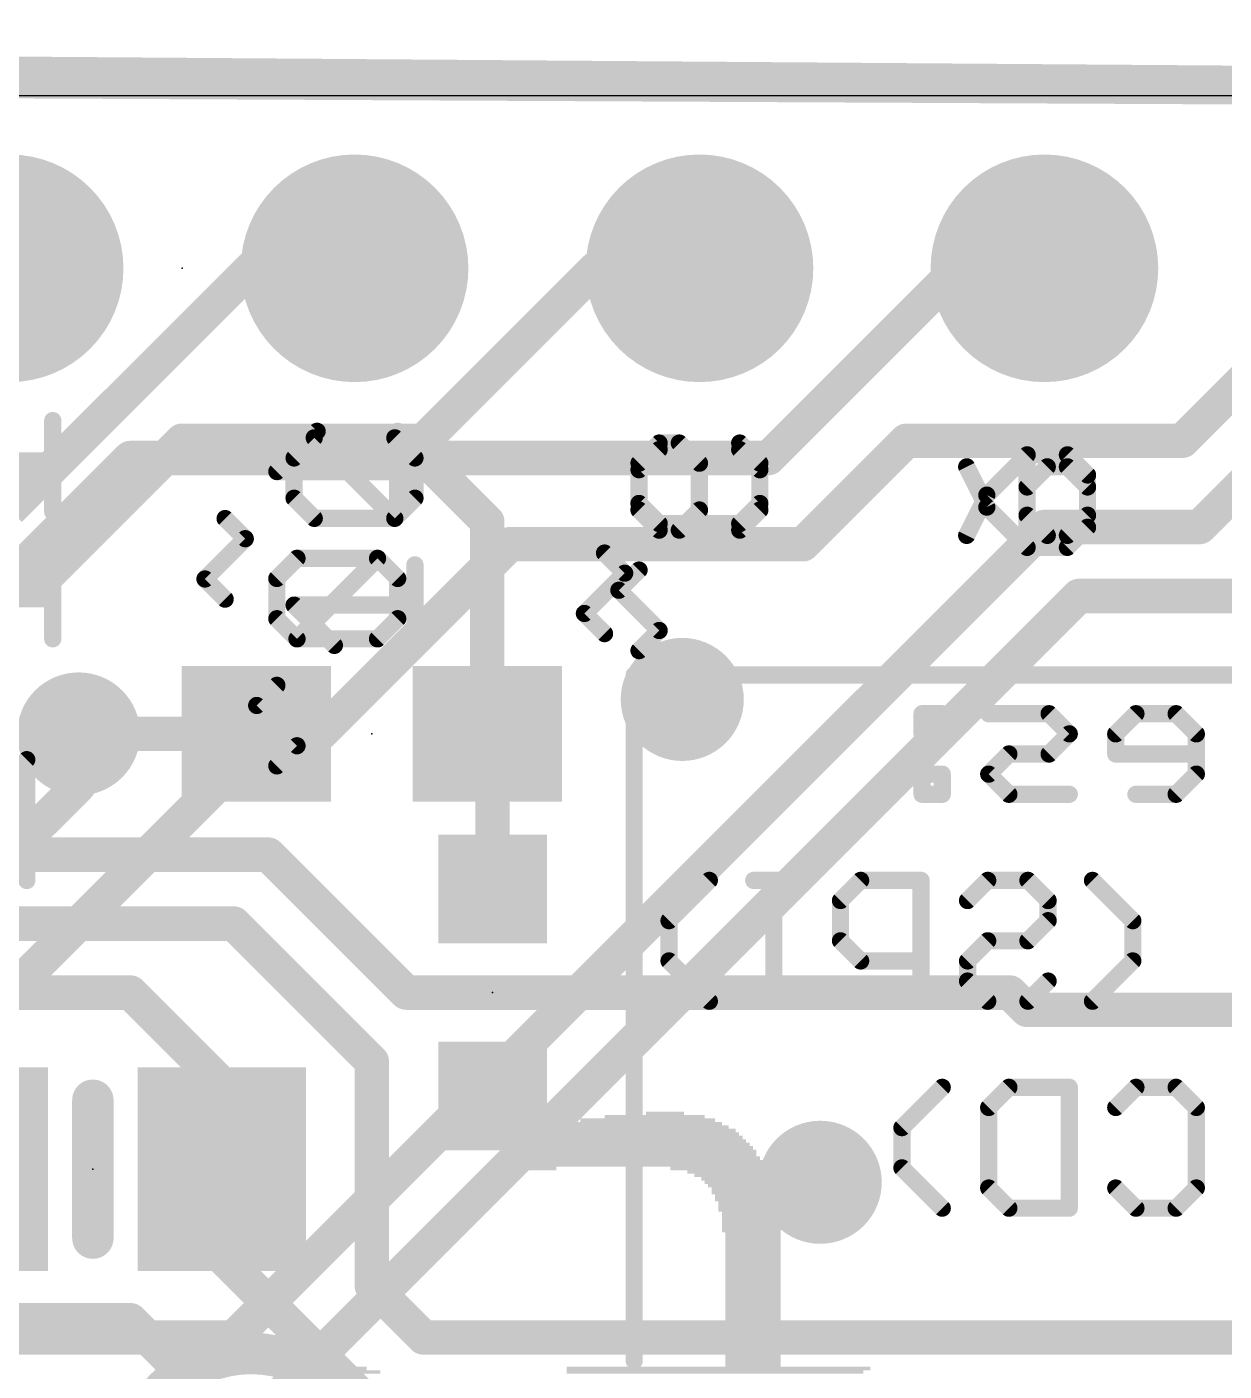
# Model space of a CAD drawing. Extents: x -0.4 to 51.3, y -0.4 to 23.4.
# Drawn here: x 29.34 to 38.15, y 13.47 to 23.37 of the extents above; entities that cross this region are included whole.
import ezdxf

# ---------------------------------------------------------------- set-up
doc = ezdxf.new("R2010")
doc.units = 0
for name, color, linetype in [('1', 12, 'CONTINUOUS'), ('16', 132, 'CONTINUOUS'), ('17', 110, 'CONTINUOUS'), ('18', 110, 'CONTINUOUS'), ('20', 53, 'CONTINUOUS'), ('21', 40, 'CONTINUOUS'), ('22', 6, 'CONTINUOUS'), ('23', 40, 'CONTINUOUS')]:
    doc.layers.add(name, color=color, linetype=linetype)

# ---------------------------------------------------------------- blocks, each defined once
blk = doc.blocks.new('RECT')
blk.add_solid([(-0.5, -0.5), (0.5, -0.5), (-0.5, 0.5), (0.5, 0.5)])
blk = doc.blocks.new('ROUNDP')
at = {"const_width": 0.5}
blk.add_lwpolyline([(0, -0.25, 1), (0, 0.25, 1), (0, -0.25)], format="xyb", dxfattribs=at)
blk = doc.blocks.new('ROUNDV')
at = {"const_width": 0.5}
blk.add_lwpolyline([(0, -0.25, 1), (0, 0.25, 1), (0, -0.25)], format="xyb", dxfattribs=at)

msp = doc.modelspace()

# ---------------------------------------------------------------- linework, layer by layer
at = {"layer": '1', "const_width": 0.254}
for points in [[(51.181, 22.86), (-0.254, 23.241)], [(30.988, 21.59), (29.21, 19.812)], [(31.75, 21.59), (30.988, 21.59)], [(32.258, 20.32), (33.528, 21.59)], [(33.528, 21.59), (34.29, 21.59)], [(29.464, 19.304), (30.48, 20.32)], [(30.48, 20.32), (32.131, 20.32)], [(32.131, 20.32), (32.258, 20.32)], [(32.727, 19.724), (32.131, 20.32)], [(32.727, 18.161), (32.727, 19.724)], [(25.781, 19.304), (29.464, 19.304)], [(31.027, 18.161), (29.718, 18.161)], [(32.727, 18.161), (32.766, 18.122)], [(32.766, 18.122), (32.766, 17.018)], [(28.829, 17.272), (31.115, 17.272)], [(31.115, 17.272), (32.131, 16.256)], [(27.559, 16.764), (30.861, 16.764)], [(30.861, 16.764), (31.877, 15.748)], [(28.067, 16.256), (30.099, 16.256)], [(30.099, 16.256), (30.7728, 15.5822)], [(32.131, 16.256), (36.576, 16.256)], [(36.576, 16.256), (36.703, 16.129)], [(44.323, 16.129), (36.703, 16.129)], [(31.877, 15.748), (31.877, 14.097)], [(30.7728, 15.5822), (30.7728, 14.9556)], [(30.7728, 14.3122), (30.7728, 14.9556)], [(30.7728, 14.3122), (32.766, 12.319)], [(31.877, 14.097), (32.258, 13.716)], [(30.099, 13.843), (28.956, 13.843)], [(31.496, 12.446), (30.099, 13.843)], [(32.258, 13.716), (40.64, 13.716)]]:
    msp.add_lwpolyline(points, dxfattribs=at)
at = {"layer": '1', "const_width": 0.127}
for points in [[(30.988, 21.6535, 1), (30.988, 21.5265)], [(31.0329, 21.5451, 1), (30.9431, 21.6349)], [(31.75, 21.5265, 1), (31.75, 21.6535)], [(33.528, 21.6535, 1), (33.528, 21.5265)], [(33.5729, 21.5451, 1), (33.4831, 21.6349)], [(34.29, 21.5265, 1), (34.29, 21.6535)], [(30.48, 20.3835, 1), (30.48, 20.2565)], [(30.5249, 20.2751, 1), (30.4351, 20.3649)], [(32.131, 20.3835, 1), (32.131, 20.2565)], [(32.1759, 20.3649, 1), (32.0861, 20.2751)], [(32.131, 20.2565, 1), (32.131, 20.3835)], [(32.2131, 20.3649, 1), (32.3029, 20.2751)], [(32.258, 20.2565, 1), (32.258, 20.3835)], [(32.7905, 19.724, 1), (32.6635, 19.724)], [(32.6821, 19.6791, 1), (32.7719, 19.7689)], [(29.4191, 19.3489, 1), (29.5089, 19.2591)], [(29.464, 19.2405, 1), (29.464, 19.3675)], [(29.718, 18.2245, 1), (29.718, 18.0975)], [(31.027, 18.0975, 1), (31.027, 18.2245)], [(32.7719, 18.2059, 1), (32.6821, 18.1161)], [(32.6635, 18.161, 1), (32.7905, 18.161)], [(32.8295, 18.122, 1), (32.7025, 18.122)], [(32.7211, 18.0771, 1), (32.8109, 18.1669)], [(31.1599, 17.3169, 1), (31.0701, 17.2271)], [(31.115, 17.2085, 1), (31.115, 17.3355)], [(32.7025, 17.018, 1), (32.8295, 17.018)], [(30.9059, 16.8089, 1), (30.8161, 16.7191)], [(30.861, 16.7005, 1), (30.861, 16.8275)], [(30.1439, 16.3009, 1), (30.0541, 16.2111)], [(30.099, 16.1925, 1), (30.099, 16.3195)], [(32.131, 16.3195, 1), (32.131, 16.1925)], [(32.0861, 16.2111, 1), (32.1759, 16.3009)], [(36.6209, 16.3009, 1), (36.5311, 16.2111)], [(36.576, 16.1925, 1), (36.576, 16.3195)], [(36.703, 16.1925, 1), (36.703, 16.0655)], [(36.6581, 16.0841, 1), (36.7479, 16.1739)], [(31.9405, 15.748, 1), (31.8135, 15.748)], [(31.8321, 15.7031, 1), (31.9219, 15.7929)], [(30.8363, 15.5822, 1), (30.7093, 15.5822)], [(30.7279, 15.5373, 1), (30.8177, 15.6271)], [(30.8363, 14.9556, 1), (30.7093, 14.9556)], [(30.7093, 14.9556, 1), (30.8363, 14.9556)], [(30.8177, 14.3571, 1), (30.7279, 14.2673)], [(30.7093, 14.3122, 1), (30.8363, 14.3122)], [(31.9219, 14.1419, 1), (31.8321, 14.0521)], [(31.8135, 14.097, 1), (31.9405, 14.097)], [(30.1439, 13.8879, 1), (30.0541, 13.7981)], [(30.099, 13.7795, 1), (30.099, 13.9065)], [(32.258, 13.7795, 1), (32.258, 13.6525)], [(32.2131, 13.6711, 1), (32.3029, 13.7609)]]:
    msp.add_lwpolyline(points, format="xyb", dxfattribs=at)
at = {"layer": '16', "const_width": 0.254}
for points in [[(51.181, 22.86), (-0.254, 23.114)], [(34.798, 20.193), (36.195, 21.59)], [(36.195, 21.59), (36.83, 21.59)], [(39.116, 21.59), (37.846, 20.32)], [(35.814, 20.32), (35.052, 19.558)], [(37.846, 20.32), (35.814, 20.32)], [(37.973, 19.685), (38.608, 20.32)], [(27.813, 17.907), (30.099, 20.193)], [(30.099, 20.193), (34.798, 20.193)], [(36.83, 19.685), (30.861, 13.716)], [(36.83, 19.685), (37.973, 19.685)], [(32.893, 19.558), (31.242, 17.907)], [(35.052, 19.558), (32.893, 19.558)], [(37.084, 19.177), (30.353, 12.446)], [(37.084, 19.177), (38.354, 19.177)], [(29.718, 17.78), (29.718, 18.161)], [(30.861, 17.907), (28.956, 16.002)], [(31.242, 17.907), (30.861, 17.907)], [(28.448, 16.51), (29.718, 17.78)], [(29.083, 13.716), (30.861, 13.716)]]:
    msp.add_lwpolyline(points, dxfattribs=at)
at = {"layer": '16', "const_width": 0.127}
for points in [[(36.195, 21.6535, 1), (36.195, 21.5265)], [(36.2399, 21.5451, 1), (36.1501, 21.6349)], [(36.83, 21.5265, 1), (36.83, 21.6535)], [(35.814, 20.3835, 1), (35.814, 20.2565)], [(35.8589, 20.2751, 1), (35.7691, 20.3649)], [(37.8011, 20.3649, 1), (37.8909, 20.2751)], [(37.846, 20.2565, 1), (37.846, 20.3835)], [(30.099, 20.2565, 1), (30.099, 20.1295)], [(30.1439, 20.1481, 1), (30.0541, 20.2379)], [(34.7531, 20.2379, 1), (34.8429, 20.1481)], [(34.798, 20.1295, 1), (34.798, 20.2565)], [(36.83, 19.7485, 1), (36.83, 19.6215)], [(36.8749, 19.6401, 1), (36.7851, 19.7299)], [(37.973, 19.6215, 1), (37.973, 19.7485)], [(37.9281, 19.7299, 1), (38.0179, 19.6401)], [(32.893, 19.6215, 1), (32.893, 19.4945)], [(32.9379, 19.5131, 1), (32.8481, 19.6029)], [(35.0071, 19.6029, 1), (35.0969, 19.5131)], [(35.052, 19.4945, 1), (35.052, 19.6215)], [(37.084, 19.2405, 1), (37.084, 19.1135)], [(37.1289, 19.1321, 1), (37.0391, 19.2219)], [(29.7815, 18.161, 1), (29.6545, 18.161)], [(30.861, 17.9705, 1), (30.861, 17.8435)], [(30.9059, 17.8621, 1), (30.8161, 17.9519)], [(31.242, 17.8435, 1), (31.242, 17.9705)], [(31.1971, 17.9519, 1), (31.2869, 17.8621)], [(29.6545, 17.78, 1), (29.7815, 17.78)], [(29.7629, 17.7351, 1), (29.6731, 17.8249)], [(30.8161, 13.7609, 1), (30.9059, 13.6711)], [(30.861, 13.6525, 1), (30.861, 13.7795)]]:
    msp.add_lwpolyline(points, format="xyb", dxfattribs=at)
at = {"layer": '20'}
msp.add_line((48.26, 22.86), (2.54, 22.86), dxfattribs=at)
at = {"layer": '21'}
for points, const_width in [([(29.5275, 19.8755), (29.5275, 20.4687)], 0.127), ([(31.3047, 20.1934), (31.453, 20.3417)], 0.127), ([(31.453, 20.3417), (32.0462, 20.3417)], 0.127), ([(32.0462, 19.7485), (31.453, 20.3417)], 0.127), ([(32.0462, 20.3417), (32.1945, 20.1934)], 0.127), ([(33.993, 20.2549), (33.8447, 20.1066)], 0.127), ([(34.5862, 20.2549), (33.993, 20.2549)], 0.127), ([(34.2896, 19.81), (34.2896, 20.2549)], 0.127), ([(34.7345, 20.1066), (34.5862, 20.2549)], 0.127), ([(28.6377, 20.1721), (29.5275, 20.1721)], 0.127), ([(31.3047, 19.8968), (31.3047, 20.1934)], 0.127), ([(32.1945, 20.1934), (32.1945, 19.8968)], 0.127), ([(33.8447, 20.1066), (33.8447, 19.81)], 0.127), ([(34.7345, 19.81), (34.7345, 20.1066)], 0.127), ([(36.2577, 20.1279), (36.406, 19.8313)], 0.127), ([(36.8509, 20.1279), (36.7026, 19.9796)], 0.127), ([(36.9992, 20.1279), (36.8509, 20.1279)], 0.127), ([(37.1475, 19.9796), (36.9992, 20.1279)], 0.127), ([(36.7026, 19.9796), (36.7026, 19.5347)], 0.127), ([(37.1475, 19.683), (37.1475, 19.9796)], 0.127), ([(31.453, 19.7485), (31.3047, 19.8968)], 0.127), ([(32.1945, 19.8968), (32.0462, 19.7485)], 0.127), ([(30.945, 19.5986), (30.7967, 19.7469)], 0.127), ([(32.0462, 19.7485), (31.453, 19.7485)], 0.127), ([(33.8447, 19.81), (33.993, 19.6617)], 0.127), ([(34.1413, 19.6617), (34.2896, 19.81)], 0.127), ([(34.5862, 19.6617), (34.7345, 19.81)], 0.127), ([(36.406, 19.8313), (36.7026, 19.5347)], 0.127), ([(33.993, 19.6617), (34.1413, 19.6617)], 0.127), ([(36.9992, 19.5347), (37.1475, 19.683)], 0.127), ([(30.6484, 19.302), (30.945, 19.5986)], 0.127), ([(29.5275, 18.94), (29.5275, 19.5332)], 0.127), ([(33.739, 19.3446), (33.5907, 19.4929)], 0.127), ([(36.7026, 19.5347), (36.9992, 19.5347)], 0.127), ([(32.1945, 18.813), (32.1945, 19.4062)], 0.127), ([(33.4424, 19.048), (33.739, 19.3446)], 0.127), ([(30.7967, 19.1537), (30.6484, 19.302)], 0.127), ([(28.6377, 19.2366), (29.5275, 19.2366)], 0.127), ([(31.6013, 18.813), (31.3047, 19.1096)], 0.127), ([(31.3047, 19.1096), (32.1945, 19.1096)], 0.127), ([(33.5907, 18.8997), (33.4424, 19.048)], 0.127), ([(33.809, 13.545), (33.809, 18.595)], 0.127), ([(33.809, 18.595), (47.159, 18.595)], 0.127), ([(29.3361, 17.9713), (28.8912, 17.5264)], 0.127), ([(29.3361, 17.0815), (29.3361, 17.9713)], 0.127), ([(28.8912, 17.5264), (29.4844, 17.5264)], 0.127), ([(33.02, 16.256), (32.512, 16.256)], 0.2032), ([(29.8228, 14.4476), (29.8228, 15.4636)], 0.3048)]:
    msp.add_lwpolyline(points, dxfattribs=dict(at, const_width=const_width))
for points, const_width in [([(29.5592, 20.4687, 1), (29.4958, 20.4687)], 0.0635), ([(31.453, 20.3734, 1), (31.453, 20.3099)], 0.0635), ([(31.4755, 20.3641, 1), (31.4306, 20.3192)], 0.0635), ([(31.4755, 20.3192, 1), (31.4306, 20.3641)], 0.0635), ([(32.0687, 20.3641, 1), (32.0238, 20.3192)], 0.0635), ([(32.0462, 20.3099, 1), (32.0462, 20.3734)], 0.0635), ([(33.993, 20.2867, 1), (33.993, 20.2232)], 0.0635), ([(34.0155, 20.2325, 1), (33.9706, 20.2774)], 0.0635), ([(34.3214, 20.2549, 1), (34.2579, 20.2549)], 0.0635), ([(34.6087, 20.2774, 1), (34.5638, 20.2325)], 0.0635), ([(34.5862, 20.2232, 1), (34.5862, 20.2867)], 0.0635), ([(29.5275, 20.1403, 1), (29.5275, 20.2038)], 0.0635), ([(31.3365, 20.1934, 1), (31.273, 20.1934)], 0.0635), ([(31.2823, 20.2158, 1), (31.3272, 20.1709)], 0.0635), ([(32.2263, 20.1934, 1), (32.1628, 20.1934)], 0.0635), ([(32.172, 20.1709, 1), (32.217, 20.2158)], 0.0635), ([(33.8765, 20.1066, 1), (33.813, 20.1066)], 0.0635), ([(33.8223, 20.1291, 1), (33.8672, 20.0842)], 0.0635), ([(34.7663, 20.1066, 1), (34.7028, 20.1066)], 0.0635), ([(34.712, 20.0842, 1), (34.757, 20.1291)], 0.0635), ([(36.2861, 20.1421, 1), (36.2293, 20.1137)], 0.0635), ([(36.8509, 20.1597, 1), (36.8509, 20.0962)], 0.0635), ([(36.8734, 20.1055, 1), (36.8285, 20.1504)], 0.0635), ([(37.0217, 20.1504, 1), (36.9768, 20.1055)], 0.0635), ([(36.9992, 20.0962, 1), (36.9992, 20.1597)], 0.0635), ([(36.7344, 19.9796, 1), (36.6709, 19.9796)], 0.0635), ([(36.6802, 20.0021, 1), (36.7251, 19.9572)], 0.0635), ([(37.1793, 19.9796, 1), (37.1157, 19.9796)], 0.0635), ([(37.125, 19.9572, 1), (37.17, 20.0021)], 0.0635), ([(29.4958, 19.8755, 1), (29.5592, 19.8755)], 0.0635), ([(31.273, 19.8968, 1), (31.3365, 19.8968)], 0.0635), ([(31.3272, 19.9192, 1), (31.2823, 19.8743)], 0.0635), ([(32.1628, 19.8968, 1), (32.2263, 19.8968)], 0.0635), ([(32.217, 19.8743, 1), (32.172, 19.9192)], 0.0635), ([(30.8192, 19.7694, 1), (30.7743, 19.7245)], 0.0635), ([(31.453, 19.7802, 1), (31.453, 19.7168)], 0.0635), ([(31.4306, 19.726, 1), (31.4755, 19.771)], 0.0635), ([(32.0238, 19.771, 1), (32.0687, 19.726)], 0.0635), ([(32.0238, 19.726, 1), (32.0687, 19.771)], 0.0635), ([(32.0462, 19.7168, 1), (32.0462, 19.7802)], 0.0635), ([(33.813, 19.81, 1), (33.8765, 19.81)], 0.0635), ([(33.8672, 19.8325, 1), (33.8223, 19.7876)], 0.0635), ([(34.2579, 19.81, 1), (34.3214, 19.81)], 0.0635), ([(34.3121, 19.7876, 1), (34.2672, 19.8325)], 0.0635), ([(34.7028, 19.81, 1), (34.7663, 19.81)], 0.0635), ([(34.757, 19.7876, 1), (34.712, 19.8325)], 0.0635), ([(36.4285, 19.8538, 1), (36.3836, 19.8089)], 0.0635), ([(36.3776, 19.8171, 1), (36.4344, 19.8455)], 0.0635), ([(33.993, 19.6935, 1), (33.993, 19.63)], 0.0635), ([(33.9706, 19.6393, 1), (34.0155, 19.6842)], 0.0635), ([(34.1189, 19.6842, 1), (34.1638, 19.6393)], 0.0635), ([(34.1413, 19.63, 1), (34.1413, 19.6935)], 0.0635), ([(34.5638, 19.6842, 1), (34.6087, 19.6393)], 0.0635), ([(37.1157, 19.683, 1), (37.1793, 19.683)], 0.0635), ([(37.17, 19.6606, 1), (37.125, 19.7055)], 0.0635), ([(30.9675, 19.5762, 1), (30.9226, 19.6211)], 0.0635), ([(30.9226, 19.5762, 1), (30.9675, 19.6211)], 0.0635), ([(29.5592, 19.5332, 1), (29.4958, 19.5332)], 0.0635), ([(33.6132, 19.5154, 1), (33.5683, 19.4705)], 0.0635), ([(36.7026, 19.5665, 1), (36.7026, 19.503)], 0.0635), ([(36.6709, 19.5347, 1), (36.7344, 19.5347)], 0.0635), ([(36.6802, 19.5123, 1), (36.7251, 19.5572)], 0.0635), ([(36.9768, 19.5572, 1), (37.0217, 19.5123)], 0.0635), ([(36.9992, 19.503, 1), (36.9992, 19.5665)], 0.0635), ([(32.2263, 19.4062, 1), (32.1628, 19.4062)], 0.0635), ([(33.7615, 19.3222, 1), (33.7166, 19.3671)], 0.0635), ([(30.6709, 19.3245, 1), (30.626, 19.2796)], 0.0635), ([(30.626, 19.3245, 1), (30.6709, 19.2796)], 0.0635), ([(33.7166, 19.3222, 1), (33.7615, 19.3671)], 0.0635), ([(29.5275, 19.2048, 1), (29.5275, 19.2683)], 0.0635), ([(30.7743, 19.1313, 1), (30.8192, 19.1762)], 0.0635), ([(31.3047, 19.1413, 1), (31.3047, 19.0778)], 0.0635), ([(31.3272, 19.132, 1), (31.2823, 19.0871)], 0.0635), ([(32.1945, 19.0778, 1), (32.1945, 19.1413)], 0.0635), ([(33.4649, 19.0705, 1), (33.42, 19.0256)], 0.0635), ([(33.42, 19.0705, 1), (33.4649, 19.0256)], 0.0635), ([(29.4958, 18.94, 1), (29.5592, 18.94)], 0.0635), ([(33.5683, 18.8773, 1), (33.6132, 18.9222)], 0.0635), ([(31.5789, 18.7905, 1), (31.6238, 18.8354)], 0.0635), ([(32.1628, 18.813, 1), (32.2263, 18.813)], 0.0635), ([(33.8408, 18.595, 1), (33.7773, 18.595)], 0.0635), ([(33.809, 18.6268, 1), (33.809, 18.5633)], 0.0635), ([(29.3678, 17.9713, 1), (29.3043, 17.9713)], 0.0635), ([(29.3585, 17.9488, 1), (29.3136, 17.9937)], 0.0635), ([(29.4844, 17.4946, 1), (29.4844, 17.5581)], 0.0635), ([(29.3043, 17.0815, 1), (29.3678, 17.0815)], 0.0635), ([(32.512, 16.3068, 1), (32.512, 16.2052)], 0.1016), ([(33.02, 16.2052, 1), (33.02, 16.3068)], 0.1016), ([(29.899, 15.4636, 1), (29.7466, 15.4636)], 0.1524), ([(29.7466, 14.4476, 1), (29.899, 14.4476)], 0.1524), ([(30.988, 11.802, 1), (30.988, 13.598, 1), (30.988, 11.802)], 0.3048), ([(33.7773, 13.545, 1), (33.8408, 13.545)], 0.0635)]:
    msp.add_lwpolyline(points, format="xyb", dxfattribs=dict(at, const_width=const_width))
at = {"layer": '22', "const_width": 0.127}
for points in [[(29.5275, 20.3898), (29.5275, 19.7966)], [(31.4743, 20.3898), (31.1777, 20.0932)], [(32.0675, 20.3898), (32.0675, 19.7966)], [(33.8447, 20.1547), (33.993, 20.303)], [(33.993, 20.303), (34.1413, 20.303)], [(34.1413, 20.303), (34.2896, 20.1547)], [(34.5862, 20.303), (34.7345, 20.1547)], [(33.8447, 19.8581), (33.8447, 20.1547)], [(34.2896, 20.1547), (34.2896, 19.7098)], [(34.7345, 20.1547), (34.7345, 19.8581)], [(36.406, 19.9197), (36.7026, 20.2163)], [(36.7026, 20.2163), (36.9992, 20.2163)], [(36.7026, 19.7714), (36.7026, 20.2163)], [(36.9992, 20.2163), (37.1475, 20.068)], [(28.6377, 20.0932), (29.5275, 20.0932)], [(31.1777, 20.0932), (32.0675, 20.0932)], [(37.1475, 20.068), (37.1475, 19.7714)], [(33.993, 19.7098), (33.8447, 19.8581)], [(34.7345, 19.8581), (34.5862, 19.7098)], [(36.2577, 19.6231), (36.406, 19.9197)], [(36.8509, 19.6231), (36.7026, 19.7714)], [(37.1475, 19.7714), (36.9992, 19.6231)], [(34.5862, 19.7098), (33.993, 19.7098)], [(36.9992, 19.6231), (36.8509, 19.6231)], [(29.5275, 19.4543), (29.5275, 18.8611)], [(31.326, 19.4543), (31.1777, 19.306)], [(31.9192, 19.4543), (31.326, 19.4543)], [(31.9192, 19.4543), (31.326, 18.8611)], [(32.0675, 19.306), (31.9192, 19.4543)], [(33.8447, 19.3675), (33.6964, 19.2192)], [(31.1777, 19.306), (31.1777, 19.0094)], [(32.0675, 19.0094), (32.0675, 19.306)], [(28.6377, 19.1577), (29.5275, 19.1577)], [(33.6964, 19.2192), (33.993, 18.9226)], [(31.1777, 19.0094), (31.326, 18.8611)], [(31.9192, 18.8611), (32.0675, 19.0094)], [(31.326, 18.8611), (31.9192, 18.8611)], [(33.993, 18.9226), (33.8447, 18.7743)], [(31.1777, 18.5187), (31.0294, 18.3705)], [(31.0294, 18.3705), (31.326, 18.0739)], [(36.0775, 18.3097), (35.9292, 18.3097)], [(35.9292, 18.3097), (35.9292, 18.1614)], [(36.0775, 18.1614), (36.0775, 18.3097)], [(36.8647, 18.3097), (36.4198, 18.3097)], [(37.013, 18.1614), (36.8647, 18.3097)], [(37.5036, 18.3097), (37.3553, 18.1614)], [(37.8002, 18.3097), (37.5036, 18.3097)], [(37.9485, 18.1614), (37.8002, 18.3097)], [(35.9292, 18.1614), (36.0775, 18.1614)], [(36.8647, 18.0131), (37.013, 18.1614)], [(37.3553, 18.1614), (37.3553, 18.0131)], [(37.9485, 17.8648), (37.9485, 18.1614)], [(31.326, 18.0739), (31.1777, 17.9256)], [(36.4198, 17.8648), (36.5681, 18.0131)], [(36.5681, 18.0131), (36.8647, 18.0131)], [(37.3553, 18.0131), (37.9485, 18.0131)], [(36.0775, 17.8648), (35.9292, 17.8648)], [(35.9292, 17.8648), (35.9292, 17.7165)], [(36.0775, 17.7165), (36.0775, 17.8648)], [(36.5681, 17.7165), (36.4198, 17.8648)], [(37.8002, 17.7165), (37.9485, 17.8648)], [(35.9292, 17.7165), (36.0775, 17.7165)], [(37.013, 17.7165), (36.5681, 17.7165)], [(37.5036, 17.7165), (37.8002, 17.7165)], [(34.0658, 16.7857), (34.3624, 17.0823)], [(34.986, 17.0823), (34.6895, 17.0823)], [(34.8377, 16.1925), (34.8377, 17.0823)], [(35.4767, 17.0823), (35.3284, 16.934)], [(35.9216, 17.0823), (35.4767, 17.0823)], [(35.9216, 16.1925), (35.9216, 17.0823)], [(36.2639, 16.934), (36.4122, 17.0823)], [(36.4122, 17.0823), (36.7088, 17.0823)], [(36.7088, 17.0823), (36.8571, 16.934)], [(37.4808, 16.7857), (37.1842, 17.0823)], [(35.3284, 16.934), (35.3284, 16.6374)], [(36.8571, 16.934), (36.8571, 16.7857)], [(34.0658, 16.4891), (34.0658, 16.7857)], [(36.8571, 16.7857), (36.7088, 16.6374)], [(37.4808, 16.4891), (37.4808, 16.7857)], [(35.3284, 16.6374), (35.4767, 16.4891)], [(36.4122, 16.6374), (36.2639, 16.4891)], [(36.7088, 16.6374), (36.4122, 16.6374)], [(34.3624, 16.1925), (34.0658, 16.4891)], [(35.4767, 16.4891), (35.9216, 16.4891)], [(36.2639, 16.4891), (36.2639, 16.3408)], [(37.1842, 16.1925), (37.4808, 16.4891)], [(36.2639, 16.3408), (36.4122, 16.1925)], [(36.7088, 16.1925), (36.8571, 16.3408)], [(34.986, 16.1925), (34.6895, 16.1925)], [(36.4122, 16.1925), (36.7088, 16.1925)], [(35.7809, 15.2617), (36.0775, 15.5583)], [(36.4198, 15.41), (36.5681, 15.5583)], [(36.5681, 15.5583), (37.013, 15.5583)], [(37.013, 15.5583), (37.013, 14.6685)], [(37.3553, 15.41), (37.5036, 15.5583)], [(37.5036, 15.5583), (37.8002, 15.5583)], [(37.8002, 15.5583), (37.9485, 15.41)], [(36.4198, 14.8168), (36.4198, 15.41)], [(37.9485, 15.41), (37.9485, 14.8168)], [(35.7809, 14.9651), (35.7809, 15.2617)], [(36.0775, 14.6685), (35.7809, 14.9651)], [(36.5681, 14.6685), (36.4198, 14.8168)], [(37.5036, 14.6685), (37.3553, 14.8168)], [(37.9485, 14.8168), (37.8002, 14.6685)], [(37.013, 14.6685), (36.5681, 14.6685)], [(37.8002, 14.6685), (37.5036, 14.6685)]]:
    msp.add_lwpolyline(points, dxfattribs=at)
at = {"layer": '22', "const_width": 0.0635}
for points in [[(29.5592, 20.3898, 1), (29.4958, 20.3898)], [(31.4968, 20.3673, 1), (31.4519, 20.4122)], [(32.0993, 20.3898, 1), (32.0358, 20.3898)], [(33.993, 20.3348, 1), (33.993, 20.2713)], [(34.0155, 20.2806, 1), (33.9706, 20.3255)], [(34.1638, 20.3255, 1), (34.1189, 20.2806)], [(34.1413, 20.2713, 1), (34.1413, 20.3348)], [(34.6087, 20.3255, 1), (34.5638, 20.2806)], [(33.8765, 20.1547, 1), (33.813, 20.1547)], [(33.8223, 20.1772, 1), (33.8672, 20.1323)], [(34.3214, 20.1547, 1), (34.2579, 20.1547)], [(34.2672, 20.1323, 1), (34.3121, 20.1772)], [(34.7663, 20.1547, 1), (34.7028, 20.1547)], [(34.712, 20.1323, 1), (34.757, 20.1772)], [(36.7026, 20.248, 1), (36.7026, 20.1845)], [(36.7344, 20.2163, 1), (36.6709, 20.2163)], [(36.7251, 20.1938, 1), (36.6802, 20.2387)], [(37.0217, 20.2387, 1), (36.9768, 20.1938)], [(36.9992, 20.1845, 1), (36.9992, 20.248)], [(29.5275, 20.0614, 1), (29.5275, 20.1249)], [(31.1777, 20.1249, 1), (31.1777, 20.0614)], [(31.1553, 20.1156, 1), (31.2002, 20.0707)], [(32.0675, 20.0614, 1), (32.0675, 20.1249)], [(37.1793, 20.068, 1), (37.1157, 20.068)], [(37.125, 20.0455, 1), (37.17, 20.0904)], [(33.8672, 19.8806, 1), (33.8223, 19.8357)], [(34.757, 19.8357, 1), (34.712, 19.8806)], [(36.3836, 19.9421, 1), (36.4285, 19.8972)], [(36.4344, 19.9055, 1), (36.3776, 19.9339)], [(29.4958, 19.7966, 1), (29.5592, 19.7966)], [(32.0358, 19.7966, 1), (32.0993, 19.7966)], [(33.813, 19.8581, 1), (33.8765, 19.8581)], [(34.7028, 19.8581, 1), (34.7663, 19.8581)], [(36.7251, 19.7938, 1), (36.6802, 19.7489)], [(36.6709, 19.7714, 1), (36.7344, 19.7714)], [(37.1157, 19.7714, 1), (37.1793, 19.7714)], [(37.17, 19.7489, 1), (37.125, 19.7938)], [(33.993, 19.7416, 1), (33.993, 19.6781)], [(33.9706, 19.6874, 1), (34.0155, 19.7323)], [(34.2579, 19.7098, 1), (34.3214, 19.7098)], [(34.5638, 19.7323, 1), (34.6087, 19.6874)], [(34.5862, 19.6781, 1), (34.5862, 19.7416)], [(36.2293, 19.6373, 1), (36.2861, 19.6089)], [(36.8509, 19.6548, 1), (36.8509, 19.5913)], [(36.8285, 19.6006, 1), (36.8734, 19.6455)], [(36.9768, 19.6455, 1), (37.0217, 19.6006)], [(36.9992, 19.5913, 1), (36.9992, 19.6548)], [(29.5592, 19.4543, 1), (29.4958, 19.4543)], [(31.326, 19.486, 1), (31.326, 19.4225)], [(31.3485, 19.4318, 1), (31.3036, 19.4767)], [(31.9417, 19.4767, 1), (31.8968, 19.4318)], [(31.9417, 19.4318, 1), (31.8968, 19.4767)], [(31.9192, 19.4225, 1), (31.9192, 19.486)], [(33.8672, 19.345, 1), (33.8223, 19.39)], [(31.2095, 19.306, 1), (31.146, 19.306)], [(31.1553, 19.3284, 1), (31.2002, 19.2835)], [(32.0993, 19.306, 1), (32.0358, 19.306)], [(32.045, 19.2835, 1), (32.09, 19.3284)], [(29.5275, 19.1259, 1), (29.5275, 19.1894)], [(33.7189, 19.2417, 1), (33.674, 19.1968)], [(33.674, 19.2417, 1), (33.7189, 19.1968)], [(31.2002, 19.0318, 1), (31.1553, 18.9869)], [(31.146, 19.0094, 1), (31.2095, 19.0094)], [(32.0358, 19.0094, 1), (32.0993, 19.0094)], [(32.09, 18.9869, 1), (32.045, 19.0318)], [(31.326, 18.8928, 1), (31.326, 18.8293)], [(31.3036, 18.8835, 1), (31.3485, 18.8386)], [(31.3036, 18.8386, 1), (31.3485, 18.8835)], [(31.8968, 18.8835, 1), (31.9417, 18.8386)], [(31.9192, 18.8293, 1), (31.9192, 18.8928)], [(34.0155, 18.9002, 1), (33.9706, 18.9451)], [(33.9706, 18.9002, 1), (34.0155, 18.9451)], [(29.4958, 18.8611, 1), (29.5592, 18.8611)], [(33.8223, 18.7968, 1), (33.8672, 18.7519)], [(31.2002, 18.4963, 1), (31.1553, 18.5412)], [(31.0519, 18.3929, 1), (31.007, 18.348)], [(31.007, 18.3929, 1), (31.0519, 18.348)], [(35.9609, 18.3097, 1), (35.8974, 18.3097)], [(35.9292, 18.3414, 1), (35.9292, 18.2779)], [(36.1092, 18.3097, 1), (36.0457, 18.3097)], [(36.0775, 18.2779, 1), (36.0775, 18.3414)], [(36.4198, 18.3414, 1), (36.4198, 18.2779)], [(36.8872, 18.3321, 1), (36.8423, 18.2872)], [(36.8647, 18.2779, 1), (36.8647, 18.3414)], [(37.5036, 18.3414, 1), (37.5036, 18.2779)], [(37.5261, 18.2872, 1), (37.4812, 18.3321)], [(37.8227, 18.3321, 1), (37.7778, 18.2872)], [(37.8002, 18.2779, 1), (37.8002, 18.3414)], [(35.9292, 18.1931, 1), (35.9292, 18.1296)], [(36.0775, 18.1296, 1), (36.0775, 18.1931)], [(37.0354, 18.1389, 1), (36.9905, 18.1838)], [(36.9905, 18.1389, 1), (37.0354, 18.1838)], [(37.3871, 18.1614, 1), (37.3236, 18.1614)], [(37.3329, 18.1838, 1), (37.3778, 18.1389)], [(37.9803, 18.1614, 1), (37.9168, 18.1614)], [(37.9261, 18.1389, 1), (37.971, 18.1838)], [(31.3485, 18.0514, 1), (31.3036, 18.0963)], [(31.3036, 18.0514, 1), (31.3485, 18.0963)], [(35.8974, 18.1614, 1), (35.9609, 18.1614)], [(36.0457, 18.1614, 1), (36.1092, 18.1614)], [(36.5681, 18.0448, 1), (36.5681, 17.9813)], [(36.5906, 17.9906, 1), (36.5457, 18.0355)], [(36.8423, 18.0355, 1), (36.8872, 17.9906)], [(36.8647, 17.9813, 1), (36.8647, 18.0448)], [(37.3553, 18.0448, 1), (37.3553, 17.9813)], [(37.3236, 18.0131, 1), (37.3871, 18.0131)], [(37.9485, 17.9813, 1), (37.9485, 18.0448)], [(31.1553, 17.948, 1), (31.2002, 17.9031)], [(35.9609, 17.8648, 1), (35.8974, 17.8648)], [(35.9292, 17.8965, 1), (35.9292, 17.833)], [(36.1092, 17.8648, 1), (36.0457, 17.8648)], [(36.0775, 17.833, 1), (36.0775, 17.8965)], [(36.4423, 17.8872, 1), (36.3974, 17.8423)], [(36.3974, 17.8872, 1), (36.4423, 17.8423)], [(37.971, 17.8423, 1), (37.9261, 17.8872)], [(37.9168, 17.8648, 1), (37.9803, 17.8648)], [(35.8974, 17.7165, 1), (35.9609, 17.7165)], [(35.9292, 17.7482, 1), (35.9292, 17.6848)], [(36.0457, 17.7165, 1), (36.1092, 17.7165)], [(36.0775, 17.6848, 1), (36.0775, 17.7482)], [(36.5681, 17.7482, 1), (36.5681, 17.6848)], [(36.5457, 17.694, 1), (36.5906, 17.739)], [(37.013, 17.6848, 1), (37.013, 17.7482)], [(37.5036, 17.7482, 1), (37.5036, 17.6848)], [(37.7778, 17.739, 1), (37.8227, 17.694)], [(37.8002, 17.6848, 1), (37.8002, 17.7482)], [(34.3848, 17.0598, 1), (34.3399, 17.1047)], [(34.6895, 17.114, 1), (34.6895, 17.0505)], [(34.8695, 17.0823, 1), (34.806, 17.0823)], [(34.986, 17.0505, 1), (34.986, 17.114)], [(35.4767, 17.114, 1), (35.4767, 17.0505)], [(35.4991, 17.0598, 1), (35.4542, 17.1047)], [(35.9533, 17.0823, 1), (35.8898, 17.0823)], [(35.9216, 17.0505, 1), (35.9216, 17.114)], [(36.4122, 17.114, 1), (36.4122, 17.0505)], [(36.4347, 17.0598, 1), (36.3897, 17.1047)], [(36.7312, 17.1047, 1), (36.6863, 17.0598)], [(36.7088, 17.0505, 1), (36.7088, 17.114)], [(37.2066, 17.1047, 1), (37.1617, 17.0598)], [(35.3601, 16.934, 1), (35.2966, 16.934)], [(35.3059, 16.9564, 1), (35.3508, 16.9115)], [(36.2415, 16.9564, 1), (36.2864, 16.9115)], [(36.8888, 16.934, 1), (36.8253, 16.934)], [(36.8346, 16.9115, 1), (36.8795, 16.9564)], [(34.0975, 16.7857, 1), (34.034, 16.7857)], [(34.0433, 16.8081, 1), (34.0882, 16.7632)], [(36.8795, 16.7632, 1), (36.8346, 16.8081)], [(37.5125, 16.7857, 1), (37.449, 16.7857)], [(37.4583, 16.7632, 1), (37.5032, 16.8081)], [(36.8253, 16.7857, 1), (36.8888, 16.7857)], [(35.2966, 16.6374, 1), (35.3601, 16.6374)], [(35.3508, 16.6598, 1), (35.3059, 16.6149)], [(36.4122, 16.6691, 1), (36.4122, 16.6056)], [(36.4347, 16.6149, 1), (36.3897, 16.6598)], [(36.6863, 16.6598, 1), (36.7312, 16.6149)], [(36.7088, 16.6056, 1), (36.7088, 16.6691)], [(34.0882, 16.5115, 1), (34.0433, 16.4666)], [(35.4767, 16.5208, 1), (35.4767, 16.4573)], [(35.4542, 16.4666, 1), (35.4991, 16.5115)], [(35.9216, 16.4573, 1), (35.9216, 16.5208)], [(36.2957, 16.4891, 1), (36.2322, 16.4891)], [(36.2415, 16.5115, 1), (36.2864, 16.4666)], [(37.5032, 16.4666, 1), (37.4583, 16.5115)], [(34.034, 16.4891, 1), (34.0975, 16.4891)], [(37.449, 16.4891, 1), (37.5125, 16.4891)], [(36.2322, 16.3408, 1), (36.2957, 16.3408)], [(36.2864, 16.3632, 1), (36.2415, 16.3183)], [(36.8795, 16.3183, 1), (36.8346, 16.3632)], [(34.3399, 16.17, 1), (34.3848, 16.215)], [(34.6895, 16.2242, 1), (34.6895, 16.1608)], [(34.986, 16.1608, 1), (34.986, 16.2242)], [(36.4122, 16.2242, 1), (36.4122, 16.1608)], [(36.3897, 16.17, 1), (36.4347, 16.215)], [(36.6863, 16.215, 1), (36.7312, 16.17)], [(36.7088, 16.1608, 1), (36.7088, 16.2242)], [(37.1617, 16.215, 1), (37.2066, 16.17)], [(34.806, 16.1925, 1), (34.8695, 16.1925)], [(35.8898, 16.1925, 1), (35.9533, 16.1925)], [(36.0999, 15.5358, 1), (36.055, 15.5807)], [(36.5681, 15.59, 1), (36.5681, 15.5265)], [(36.5906, 15.5358, 1), (36.5457, 15.5807)], [(37.0447, 15.5583, 1), (36.9812, 15.5583)], [(37.013, 15.5265, 1), (37.013, 15.59)], [(37.5036, 15.59, 1), (37.5036, 15.5265)], [(37.5261, 15.5358, 1), (37.4812, 15.5807)], [(37.8227, 15.5807, 1), (37.7778, 15.5358)], [(37.8002, 15.5265, 1), (37.8002, 15.59)], [(36.4516, 15.41, 1), (36.3881, 15.41)], [(36.3974, 15.4324, 1), (36.4423, 15.3875)], [(37.3329, 15.4324, 1), (37.3778, 15.3875)], [(37.9803, 15.41, 1), (37.9168, 15.41)], [(37.9261, 15.3875, 1), (37.971, 15.4324)], [(35.8126, 15.2617, 1), (35.7491, 15.2617)], [(35.7584, 15.2841, 1), (35.8033, 15.2392)], [(35.7491, 14.9651, 1), (35.8126, 14.9651)], [(35.8033, 14.9875, 1), (35.7584, 14.9426)], [(36.4423, 14.8392, 1), (36.3974, 14.7943)], [(37.3778, 14.8392, 1), (37.3329, 14.7943)], [(37.971, 14.7943, 1), (37.9261, 14.8392)], [(36.3881, 14.8168, 1), (36.4516, 14.8168)], [(37.9168, 14.8168, 1), (37.9803, 14.8168)], [(36.055, 14.646, 1), (36.0999, 14.691)], [(36.5681, 14.7003, 1), (36.5681, 14.6367)], [(36.5457, 14.646, 1), (36.5906, 14.691)], [(36.9812, 14.6685, 1), (37.0447, 14.6685)], [(37.013, 14.6367, 1), (37.013, 14.7003)], [(37.5036, 14.7003, 1), (37.5036, 14.6367)], [(37.4812, 14.646, 1), (37.5261, 14.691)], [(37.7778, 14.691, 1), (37.8227, 14.646)], [(37.8002, 14.6367, 1), (37.8002, 14.7003)]]:
    msp.add_lwpolyline(points, format="xyb", dxfattribs=at)
at = {"layer": '23'}
for p in [(30.48, 21.59), (31.877, 18.161), (32.766, 16.256), (29.8228, 14.9556)]:
    msp.add_point(p, dxfattribs=at)

# ---------------------------------------------------------------- block references
at = {"layer": '1', "xscale": 1.1}
for p in [(31.027, 18.161), (32.727, 18.161)]:
    msp.add_blockref('RECT', p, dxfattribs=at)
at = {"layer": '1'}
for p, xscale, yscale, rotation in [((32.766, 17.018), 0.8, 0.8, 270), ((32.766, 15.494), 0.8, 0.8, 270), ((28.8728, 14.9556), 1.24, 1.5, 180), ((30.7728, 14.9556), 1.24, 1.5, 180)]:
    msp.add_blockref('RECT', p, dxfattribs=dict(at, xscale=xscale, yscale=yscale, rotation=rotation))
at = {"layer": '17', "xscale": 1.6764, "yscale": 1.6764, "rotation": 90}
for p in [(29.21, 21.59), (29.21, 21.59), (31.75, 21.59), (31.75, 21.59), (34.29, 21.59), (34.29, 21.59), (36.83, 21.59), (36.83, 21.59)]:
    msp.add_blockref('ROUNDP', p, dxfattribs=at)
at = {"layer": '18', "xscale": 0.9064, "yscale": 0.9064}
for p in [(34.163, 18.415), (34.163, 18.415), (29.718, 18.161), (29.718, 18.161), (35.179, 14.859), (35.179, 14.859)]:
    msp.add_blockref('ROUNDV', p, dxfattribs=at)
at = {"layer": '22', "yscale": 0.0254, "rotation": 180}
for p, xscale in [((33.9598, 15.3416), 0.7366), ((34.036, 15.367), 0.2794), ((33.8074, 15.24), 1.4986), ((33.8328, 15.2654), 1.3462), ((33.8709, 15.2908), 1.1684), ((33.909, 15.3162), 0.9906), ((33.7947, 15.2146), 1.5748), ((33.8074, 15.1892), 1.6002), ((33.8201, 15.1638), 1.6256), ((33.8328, 15.1384), 1.651), ((33.8455, 15.113), 1.6764), ((33.8582, 15.0876), 1.7018), ((33.8582, 15.0622), 1.7018), ((33.8709, 15.0368), 1.7272), ((33.8836, 15.0114), 1.7526), ((33.8836, 14.986), 1.7526), ((33.1343, 14.9606), 0.2032), ((34.4297, 14.9606), 0.7112), ((34.4932, 14.9352), 0.5842), ((34.5186, 14.9098), 0.5334), ((34.5567, 14.8844), 0.508), ((34.5694, 14.859), 0.4826), ((34.5948, 14.8336), 0.4826), ((34.6075, 14.8082), 0.4572), ((34.6075, 14.7828), 0.4572), ((34.6202, 14.7574), 0.4318), ((34.6329, 14.732), 0.4572), ((34.6456, 14.7066), 0.4318), ((34.6456, 14.6812), 0.4318), ((34.6456, 14.6558), 0.4318), ((34.6583, 14.6304), 0.4064), ((34.6583, 14.605), 0.4064), ((34.671, 14.5796), 0.4318), ((34.671, 14.5542), 0.4318), ((34.671, 14.5288), 0.4318), ((34.671, 14.5034), 0.4318), ((34.6837, 14.478), 0.4064), ((34.6837, 14.4526), 0.4064), ((34.6837, 14.4272), 0.4064), ((34.6837, 14.4018), 0.4064), ((34.6837, 14.3764), 0.4064), ((34.6837, 14.351), 0.4064), ((34.6837, 14.3256), 0.4064), ((34.6837, 14.3002), 0.4064), ((34.6837, 14.2748), 0.4064), ((34.6837, 14.2494), 0.4064), ((34.6837, 14.224), 0.4064), ((34.6837, 14.1986), 0.4064), ((34.6837, 14.1732), 0.4064), ((34.6837, 14.1478), 0.4064), ((34.6837, 14.1224), 0.4064), ((34.6837, 14.097), 0.4064), ((34.6837, 14.0716), 0.4064), ((34.6837, 14.0462), 0.4064), ((34.6837, 14.0208), 0.4064), ((34.6837, 13.9954), 0.4064), ((34.6837, 13.97), 0.4064), ((34.6837, 13.9446), 0.4064), ((34.6837, 13.9192), 0.4064), ((34.6837, 13.8938), 0.4064), ((34.6837, 13.8684), 0.4064), ((34.6837, 13.843), 0.4064), ((34.6837, 13.8176), 0.4064), ((34.6837, 13.7922), 0.4064), ((34.6837, 13.7668), 0.4064), ((34.6837, 13.7414), 0.4064), ((34.6837, 13.716), 0.4064), ((34.6837, 13.6906), 0.4064), ((34.6837, 13.6652), 0.4064), ((34.6837, 13.6398), 0.4064), ((34.6837, 13.6144), 0.4064), ((34.6837, 13.589), 0.4064), ((34.6837, 13.5636), 0.4064), ((31.1531, 13.462), 1.5748), ((31.1531, 13.4874), 1.3716), ((31.1531, 13.5128), 1.016), ((34.4297, 13.4874), 2.2352), ((34.4043, 13.462), 2.1844), ((34.6837, 13.5382), 0.4064), ((34.6837, 13.5128), 0.4064)]:
    msp.add_blockref('RECT', p, dxfattribs=dict(at, xscale=xscale))

doc.saveas('drawing.dxf')
